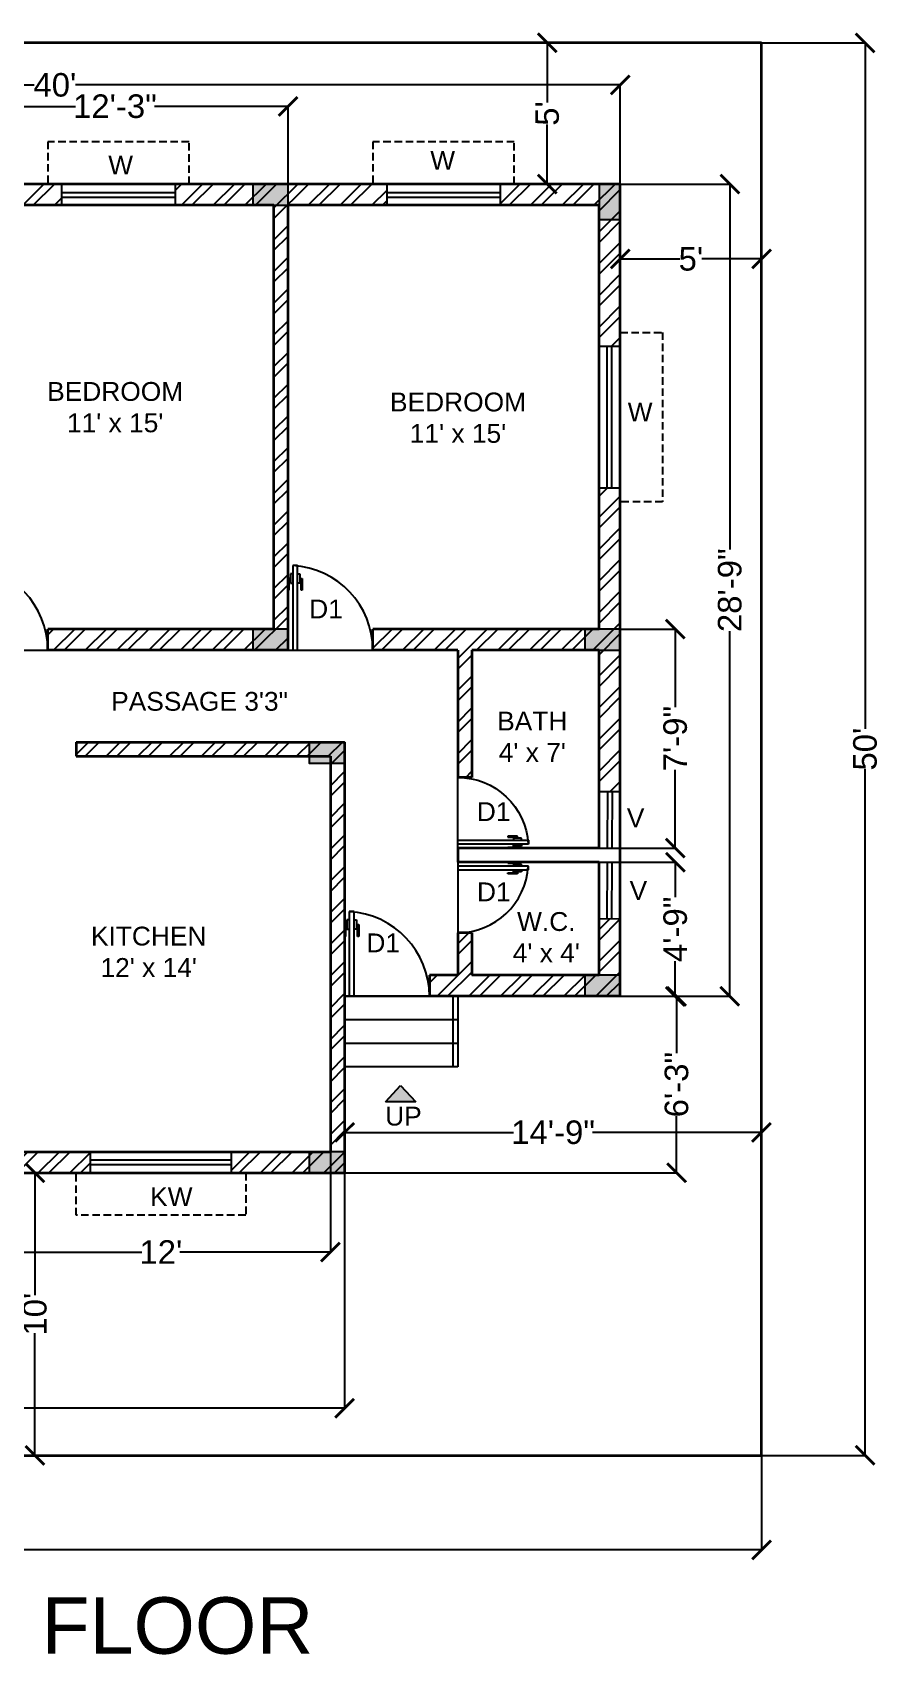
# Model space of a CAD drawing. Header units: inches. Extents: x -40 to 1928, y 303 to 1582.
# Drawn here: x 604 to 964, y 321 to 1010 of the extents above; entities that cross this region are included whole.
import ezdxf

# ---------------------------------------------------------------- set-up
doc = ezdxf.new("R2010")
doc.units = ezdxf.units.IN
doc.header["$PDMODE"] = 35
doc.linetypes.add('HIDDEN', pattern=[9.525, 6.35, -3.175])
doc.layers.add('1.WALL', color=7, linetype='Continuous', lineweight=35)
for name, color, linetype in [('12.DIMENSIONS', 8, 'Continuous'), ('2.DOOR', 152, 'Continuous'), ('3.WINDOWS', 4, 'Continuous'), ('4.CHAJJA', 6, 'HIDDEN'), ('5.HATCHING', 21, 'Continuous'), ('6.COLOUMN', 1, 'Continuous'), ('8.TEXT', 250, 'Continuous'), ('9.STAIRS', 161, 'Continuous')]:
    doc.layers.add(name, color=color, linetype=linetype)
doc.styles.get("Standard").update_dxf_attribs({"font": 'arial.ttf'})
doc.dimstyles.get("Standard").update_dxf_attribs({"dimtxt": 10, "dimasz": 8, "dimexe": 0.18, "dimexo": 0.0625, "dimgap": 0.09, "dimtad": 0, "dimzin": 0, "dimdsep": 46, "dimlunit": 4, "dimtxsty": 'Standard', "dimblk": 'ARCHTICK', "dimcen": 0.09, "dimadec": 0, "dimazin": 0, "dimtfac": 1, "dimtofl": 0, "dimtmove": 0, "dimatfit": 3, "dimfxl": 1, "dimtolj": 1, "dimtzin": 0, "dimarcsym": 0})

# ---------------------------------------------------------------- blocks, each defined once
blk = doc.blocks.new('WINDOWS')
at = {"layer": '3.WINDOWS', "color": 5}
for p, q in [((-24, 5.5), (24, 5.5)), ((-24, 3.5), (24, 3.5))]:
    blk.add_line(p, q, dxfattribs=at)
at = {"layer": '3.WINDOWS'}
blk.add_lwpolyline([(-24, 9), (24, 9), (24, 0), (-24, 0)], close=True, dxfattribs=at)
at = {"layer": '4.CHAJJA', "ltscale": 0.5}
blk.add_lwpolyline([(30, 9), (30, 27), (-30, 27), (-30, 9)], dxfattribs=at)
blk = doc.blocks.new('WINDOW 2')
at = {"layer": '3.WINDOWS', "color": 5}
for p, q in [((-30, 5.5), (30, 5.5)), ((-30, 3.5), (30, 3.5))]:
    blk.add_line(p, q, dxfattribs=at)
at = {"layer": '3.WINDOWS'}
blk.add_lwpolyline([(-30, 9), (30, 9), (30, 0), (-30, 0)], close=True, dxfattribs=at)
at = {"layer": '4.CHAJJA', "ltscale": 0.5}
blk.add_lwpolyline([(36, 9), (36, 27), (-36, 27), (-36, 9)], dxfattribs=at)
blk = doc.blocks.new('VENTILATOR')
at = {"layer": '3.WINDOWS'}
for p, q in [((-12, 0.07), (-11.95, 9.07)), ((12, -0.07), (12.05, 8.93))]:
    blk.add_line(p, q, dxfattribs=at)
at = {"layer": '3.WINDOWS', "color": 5}
for p, q in [((-11.98, 3.57), (12.02, 3.43)), ((-11.97, 5.57), (12.03, 5.43))]:
    blk.add_line(p, q, dxfattribs=at)
blk = doc.blocks.new('DOOR')
at = {"layer": '2.DOOR'}
for p, q in [((4, 36), (2, 36)), ((2, 36), (2, 0)), ((4, 0), (4, 36)), ((1, 30.48), (0, 30.48)), ((0, 30.48), (0, 25.48)), ((0.5, 25.48), (0.5, 30.03)), ((0.5, 30.03), (1, 30.03)), ((2, 32.48), (1, 32.48)), ((1, 32.48), (1, 28.48)), ((1, 28.48), (2, 28.48)), ((4, 32.48), (5, 32.48)), ((5, 28.48), (4, 28.48)), ((5, 32.48), (5, 28.48)), ((5, 30.48), (6, 30.48)), ((5.5, 30.03), (5, 30.03)), ((5.5, 25.48), (5.5, 30.03)), ((6, 30.48), (6, 25.48)), ((0, 25.48), (0.5, 25.48)), ((6, 25.48), (5.5, 25.48)), ((2, 0), (4, 0))]:
    blk.add_line(p, q, dxfattribs=at)
at = {"layer": '2.DOOR', "color": 4}
blk.add_line((0, 0), (36, 0), dxfattribs=at)
at = {"layer": '2.DOOR', "color": 3}
blk.add_arc((0, 0), 36, 0, 86.81526, dxfattribs=at)
blk = doc.blocks.new('_ArchTick')
at = {"color": 0, "linetype": 'ByBlock', "const_width": 0.15}
blk.add_lwpolyline([(-0.5, -0.5), (0.5, 0.5)], dxfattribs=at)
blk = doc.blocks.new('*D10')
at = {"layer": '12.DIMENSIONS', "color": 0, "lineweight": -2, "transparency": 16777216}
for p, q in [((193.43, 405.5), (193.43, 365.28)), ((913.43, 405.5), (913.43, 365.28)), ((193.43, 365.46), (544.83, 365.46)), ((913.43, 365.46), (562.04, 365.46))]:
    blk.add_line(p, q, dxfattribs=at)
at = {"layer": 'Defpoints', "color": 0, "transparency": 16777216}
for p in [(193.43, 405.56), (913.43, 405.56), (913.43, 365.46)]:
    blk.add_point(p, dxfattribs=at)
at = {"layer": '12.DIMENSIONS', "color": 0, "lineweight": -2, "transparency": 16777216, "xscale": 8, "yscale": 8, "zscale": 8, "rotation": 180}
blk.add_blockref('_ArchTick', (193.43, 365.46), dxfattribs=at)
at = {"layer": '12.DIMENSIONS', "color": 0, "lineweight": -2, "transparency": 16777216, "xscale": 8, "yscale": 8, "zscale": 8}
blk.add_blockref('_ArchTick', (913.43, 365.46), dxfattribs=at)
at = {"layer": '12.DIMENSIONS', "color": 0, "transparency": 16777216, "insert": (553.43, 365.46), "char_height": 10, "attachment_point": 5}
blk.add_mtext("\\A1;60'", dxfattribs=at)
blk = doc.blocks.new('*D11')
at = {"layer": '12.DIMENSIONS', "color": 0, "lineweight": -2, "transparency": 16777216}
for p, q in [((913.5, 1005.56), (957.56, 1005.56)), ((957.38, 1005.56), (957.38, 714.14)), ((957.38, 405.56), (957.38, 696.98)), ((913.5, 405.56), (957.56, 405.56))]:
    blk.add_line(p, q, dxfattribs=at)
at = {"layer": 'Defpoints', "color": 0, "transparency": 16777216}
for p in [(913.43, 1005.56), (913.43, 405.56), (957.38, 405.56)]:
    blk.add_point(p, dxfattribs=at)
at = {"layer": '12.DIMENSIONS', "color": 0, "lineweight": -2, "transparency": 16777216, "xscale": 8, "yscale": 8, "zscale": 8}
for p, rotation in [((957.38, 1005.56), 90), ((957.38, 405.56), 270)]:
    blk.add_blockref('_ArchTick', p, dxfattribs=dict(at, rotation=rotation))
at = {"layer": '12.DIMENSIONS', "color": 0, "transparency": 16777216, "insert": (957.38, 705.56), "char_height": 10, "attachment_point": 5, "rotation": 90}
blk.add_mtext("\\A1;50'", dxfattribs=at)
blk = doc.blocks.new('*D12')
at = {"layer": '12.DIMENSIONS', "color": 0, "lineweight": -2, "transparency": 16777216}
for p, q in [((853.43, 945.5), (853.43, 913.58)), ((913.43, 945.5), (913.43, 913.58)), ((853.43, 913.76), (878.74, 913.76)), ((913.43, 913.76), (888.12, 913.76))]:
    blk.add_line(p, q, dxfattribs=at)
at = {"layer": 'Defpoints', "color": 0, "transparency": 16777216}
for p in [(853.43, 945.56), (913.43, 945.56), (913.43, 913.76)]:
    blk.add_point(p, dxfattribs=at)
at = {"layer": '12.DIMENSIONS', "color": 0, "lineweight": -2, "transparency": 16777216, "xscale": 8, "yscale": 8, "zscale": 8, "rotation": 180}
blk.add_blockref('_ArchTick', (853.43, 913.76), dxfattribs=at)
at = {"layer": '12.DIMENSIONS', "color": 0, "lineweight": -2, "transparency": 16777216, "xscale": 8, "yscale": 8, "zscale": 8}
blk.add_blockref('_ArchTick', (913.43, 913.76), dxfattribs=at)
at = {"layer": '12.DIMENSIONS', "color": 0, "transparency": 16777216, "insert": (883.43, 913.76), "char_height": 10, "attachment_point": 5}
blk.add_mtext("\\A1;5'", dxfattribs=at)
blk = doc.blocks.new('*D13')
at = {"layer": '12.DIMENSIONS', "color": 0, "lineweight": -2, "transparency": 16777216}
for p, q in [((913.37, 1005.56), (822.27, 1005.56)), ((822.45, 1005.56), (822.45, 980.25)), ((822.45, 945.56), (822.45, 970.87)), ((808.5, 945.56), (822.63, 945.56))]:
    blk.add_line(p, q, dxfattribs=at)
at = {"layer": 'Defpoints', "color": 0, "transparency": 16777216}
for p in [(822.45, 1005.56), (913.43, 1005.56), (808.43, 945.56)]:
    blk.add_point(p, dxfattribs=at)
at = {"layer": '12.DIMENSIONS', "color": 0, "lineweight": -2, "transparency": 16777216, "xscale": 8, "yscale": 8, "zscale": 8}
for p, rotation in [((822.45, 1005.56), 90), ((822.45, 945.56), 270)]:
    blk.add_blockref('_ArchTick', p, dxfattribs=dict(at, rotation=rotation))
at = {"layer": '12.DIMENSIONS', "color": 0, "transparency": 16777216, "insert": (822.45, 975.56), "char_height": 10, "attachment_point": 5, "rotation": 90}
blk.add_mtext("\\A1;5'", dxfattribs=at)
blk = doc.blocks.new('*D16')
at = {"layer": '12.DIMENSIONS', "color": 0, "lineweight": -2, "transparency": 16777216}
for p, q in [((595.5, 525.56), (605.15, 525.56)), ((604.97, 525.56), (604.97, 473.66)), ((604.97, 405.56), (604.97, 457.45)), ((553.5, 405.56), (605.15, 405.56))]:
    blk.add_line(p, q, dxfattribs=at)
at = {"layer": 'Defpoints', "color": 0, "transparency": 16777216}
for p in [(595.43, 525.56), (553.43, 405.56), (604.97, 405.56)]:
    blk.add_point(p, dxfattribs=at)
at = {"layer": '12.DIMENSIONS', "color": 0, "lineweight": -2, "transparency": 16777216, "xscale": 8, "yscale": 8, "zscale": 8}
for p, rotation in [((604.97, 525.56), 90), ((604.97, 405.56), 270)]:
    blk.add_blockref('_ArchTick', p, dxfattribs=dict(at, rotation=rotation))
at = {"layer": '12.DIMENSIONS', "color": 0, "transparency": 16777216, "insert": (604.97, 465.56), "char_height": 10, "attachment_point": 5, "rotation": 90}
blk.add_mtext("\\A1;10'", dxfattribs=at)
blk = doc.blocks.new('*D17')
at = {"layer": '12.DIMENSIONS', "color": 0, "lineweight": -2, "transparency": 16777216}
for p, q in [((373.43, 945.62), (373.43, 987.84)), ((373.43, 987.66), (604.66, 987.66)), ((853.43, 987.66), (622.21, 987.66)), ((853.43, 945.62), (853.43, 987.84))]:
    blk.add_line(p, q, dxfattribs=at)
at = {"layer": 'Defpoints', "color": 0, "transparency": 16777216}
for p in [(853.43, 987.66), (373.43, 945.56), (853.43, 945.56)]:
    blk.add_point(p, dxfattribs=at)
at = {"layer": '12.DIMENSIONS', "color": 0, "lineweight": -2, "transparency": 16777216, "xscale": 8, "yscale": 8, "zscale": 8, "rotation": 180}
blk.add_blockref('_ArchTick', (373.43, 987.66), dxfattribs=at)
at = {"layer": '12.DIMENSIONS', "color": 0, "lineweight": -2, "transparency": 16777216, "xscale": 8, "yscale": 8, "zscale": 8}
blk.add_blockref('_ArchTick', (853.43, 987.66), dxfattribs=at)
at = {"layer": '12.DIMENSIONS', "color": 0, "transparency": 16777216, "insert": (613.43, 987.66), "char_height": 10, "attachment_point": 5}
blk.add_mtext("\\A1;40'", dxfattribs=at)
blk = doc.blocks.new('*D20')
at = {"layer": '12.DIMENSIONS', "color": 0, "lineweight": -2, "transparency": 16777216}
for p, q in [((853.5, 945.56), (900.14, 945.56)), ((899.96, 945.56), (899.96, 790.41)), ((899.96, 600.56), (899.96, 755.71)), ((853.5, 600.56), (900.14, 600.56))]:
    blk.add_line(p, q, dxfattribs=at)
at = {"layer": 'Defpoints', "color": 0, "transparency": 16777216}
for p in [(853.43, 945.56), (853.43, 600.56), (899.96, 600.56)]:
    blk.add_point(p, dxfattribs=at)
at = {"layer": '12.DIMENSIONS', "color": 0, "lineweight": -2, "transparency": 16777216, "xscale": 8, "yscale": 8, "zscale": 8}
for p, rotation in [((899.96, 945.56), 90), ((899.96, 600.56), 270)]:
    blk.add_blockref('_ArchTick', p, dxfattribs=dict(at, rotation=rotation))
at = {"layer": '12.DIMENSIONS', "color": 0, "transparency": 16777216, "insert": (899.96, 773.06), "char_height": 10, "attachment_point": 5, "rotation": 90}
blk.add_mtext('\\A1;28\'-9"', dxfattribs=at)
blk = doc.blocks.new('*D22')
at = {"layer": '12.DIMENSIONS', "color": 0, "lineweight": -2, "transparency": 16777216}
for p, q in [((565.43, 747.62), (565.43, 978.77)), ((565.43, 978.59), (622.14, 978.59)), ((712.43, 978.59), (655.73, 978.59)), ((712.43, 747.62), (712.43, 978.77))]:
    blk.add_line(p, q, dxfattribs=at)
at = {"layer": 'Defpoints', "color": 0, "transparency": 16777216}
for p in [(712.43, 978.59), (565.43, 747.56), (712.43, 747.56)]:
    blk.add_point(p, dxfattribs=at)
at = {"layer": '12.DIMENSIONS', "color": 0, "lineweight": -2, "transparency": 16777216, "xscale": 8, "yscale": 8, "zscale": 8, "rotation": 180}
blk.add_blockref('_ArchTick', (565.43, 978.59), dxfattribs=at)
at = {"layer": '12.DIMENSIONS', "color": 0, "lineweight": -2, "transparency": 16777216, "xscale": 8, "yscale": 8, "zscale": 8}
blk.add_blockref('_ArchTick', (712.43, 978.59), dxfattribs=at)
at = {"layer": '12.DIMENSIONS', "color": 0, "transparency": 16777216, "insert": (638.93, 978.59), "char_height": 10, "attachment_point": 5}
blk.add_mtext('\\A1;12\'-3"', dxfattribs=at)
blk = doc.blocks.new('*D23')
at = {"layer": '12.DIMENSIONS', "color": 0, "lineweight": -2, "transparency": 16777216}
for p, q in [((853.5, 756.56), (876.98, 756.56)), ((876.8, 756.56), (876.8, 723.38)), ((876.8, 663.53), (876.8, 696.7)), ((850, 663.53), (876.98, 663.53))]:
    blk.add_line(p, q, dxfattribs=at)
at = {"layer": 'Defpoints', "color": 0, "transparency": 16777216}
for p in [(853.43, 756.56), (849.93, 663.53), (876.8, 663.53)]:
    blk.add_point(p, dxfattribs=at)
at = {"layer": '12.DIMENSIONS', "color": 0, "lineweight": -2, "transparency": 16777216, "xscale": 8, "yscale": 8, "zscale": 8}
for p, rotation in [((876.8, 756.56), 90), ((876.8, 663.53), 270)]:
    blk.add_blockref('_ArchTick', p, dxfattribs=dict(at, rotation=rotation))
at = {"layer": '12.DIMENSIONS', "color": 0, "transparency": 16777216, "insert": (876.8, 710.04), "char_height": 10, "attachment_point": 5, "rotation": 90}
blk.add_mtext('\\A1;7\'-9"', dxfattribs=at)
blk = doc.blocks.new('*D24')
at = {"layer": '12.DIMENSIONS', "color": 0, "lineweight": -2, "transparency": 16777216}
for p, q in [((853.5, 657.51), (877, 657.51)), ((876.82, 657.51), (876.82, 642.62)), ((876.82, 600.56), (876.82, 615.45)), ((853.5, 600.56), (877, 600.56))]:
    blk.add_line(p, q, dxfattribs=at)
at = {"layer": 'Defpoints', "color": 0, "transparency": 16777216}
for p in [(853.43, 657.51), (853.43, 600.56), (876.82, 600.56)]:
    blk.add_point(p, dxfattribs=at)
at = {"layer": '12.DIMENSIONS', "color": 0, "lineweight": -2, "transparency": 16777216, "xscale": 8, "yscale": 8, "zscale": 8}
for p, rotation in [((876.82, 657.51), 90), ((876.82, 600.56), 270)]:
    blk.add_blockref('_ArchTick', p, dxfattribs=dict(at, rotation=rotation))
at = {"layer": '12.DIMENSIONS', "color": 0, "transparency": 16777216, "insert": (876.82, 629.03), "char_height": 10, "attachment_point": 5, "rotation": 90}
blk.add_mtext('\\A1;4\'-9"', dxfattribs=at)
blk = doc.blocks.new('*D25')
at = {"layer": '12.DIMENSIONS', "color": 0, "lineweight": -2, "transparency": 16777216}
for p, q in [((253.43, 525.5), (253.43, 425.42)), ((736.43, 525.5), (736.43, 425.42)), ((253.43, 425.6), (477.47, 425.6)), ((736.43, 425.6), (512.4, 425.6))]:
    blk.add_line(p, q, dxfattribs=at)
at = {"layer": 'Defpoints', "color": 0, "transparency": 16777216}
for p in [(253.43, 525.56), (736.43, 525.56), (736.43, 425.6)]:
    blk.add_point(p, dxfattribs=at)
at = {"layer": '12.DIMENSIONS', "color": 0, "lineweight": -2, "transparency": 16777216, "xscale": 8, "yscale": 8, "zscale": 8, "rotation": 180}
blk.add_blockref('_ArchTick', (253.43, 425.6), dxfattribs=at)
at = {"layer": '12.DIMENSIONS', "color": 0, "lineweight": -2, "transparency": 16777216, "xscale": 8, "yscale": 8, "zscale": 8}
blk.add_blockref('_ArchTick', (736.43, 425.6), dxfattribs=at)
at = {"layer": '12.DIMENSIONS', "color": 0, "transparency": 16777216, "insert": (494.93, 425.6), "char_height": 10, "attachment_point": 5}
blk.add_mtext('\\A1;40\'-3"', dxfattribs=at)
blk = doc.blocks.new('*D26')
at = {"layer": '12.DIMENSIONS', "color": 0, "lineweight": -2, "transparency": 16777216}
for p, q in [((736.5, 600.56), (877.55, 600.56)), ((877.37, 600.56), (877.37, 576.47)), ((877.37, 525.56), (877.37, 549.65)), ((736.5, 525.56), (877.55, 525.56))]:
    blk.add_line(p, q, dxfattribs=at)
at = {"layer": 'Defpoints', "color": 0, "transparency": 16777216}
for p in [(736.43, 600.56), (736.43, 525.56), (877.37, 525.56)]:
    blk.add_point(p, dxfattribs=at)
at = {"layer": '12.DIMENSIONS', "color": 0, "lineweight": -2, "transparency": 16777216, "xscale": 8, "yscale": 8, "zscale": 8}
for p, rotation in [((877.37, 600.56), 90), ((877.37, 525.56), 270)]:
    blk.add_blockref('_ArchTick', p, dxfattribs=dict(at, rotation=rotation))
at = {"layer": '12.DIMENSIONS', "color": 0, "transparency": 16777216, "insert": (877.37, 563.06), "char_height": 10, "attachment_point": 5, "rotation": 90}
blk.add_mtext('\\A1;6\'-3"', dxfattribs=at)
blk = doc.blocks.new('*D28')
at = {"layer": '12.DIMENSIONS', "color": 0, "lineweight": -2, "transparency": 16777216}
for p, q in [((586.43, 534.5), (586.43, 491.77)), ((730.43, 534.5), (730.43, 491.77)), ((586.43, 491.95), (650.33, 491.95)), ((730.43, 491.95), (666.54, 491.95))]:
    blk.add_line(p, q, dxfattribs=at)
at = {"layer": 'Defpoints', "color": 0, "transparency": 16777216}
for p in [(586.43, 534.56), (730.43, 534.56), (730.43, 491.95)]:
    blk.add_point(p, dxfattribs=at)
at = {"layer": '12.DIMENSIONS', "color": 0, "lineweight": -2, "transparency": 16777216, "xscale": 8, "yscale": 8, "zscale": 8, "rotation": 180}
blk.add_blockref('_ArchTick', (586.43, 491.95), dxfattribs=at)
at = {"layer": '12.DIMENSIONS', "color": 0, "lineweight": -2, "transparency": 16777216, "xscale": 8, "yscale": 8, "zscale": 8}
blk.add_blockref('_ArchTick', (730.43, 491.95), dxfattribs=at)
at = {"layer": '12.DIMENSIONS', "color": 0, "transparency": 16777216, "insert": (658.43, 491.95), "char_height": 10, "attachment_point": 5}
blk.add_mtext("\\A1;12'", dxfattribs=at)
blk = doc.blocks.new('*D36')
at = {"layer": '12.DIMENSIONS', "color": 0, "lineweight": -2, "transparency": 16777216}
for p, q in [((736.43, 570.5), (736.43, 542.58)), ((913.43, 570.5), (913.43, 542.58)), ((736.43, 542.76), (808.14, 542.76)), ((913.43, 542.76), (841.73, 542.76))]:
    blk.add_line(p, q, dxfattribs=at)
at = {"layer": 'Defpoints', "color": 0, "transparency": 16777216}
for p in [(736.43, 570.56), (913.43, 570.56), (913.43, 542.76)]:
    blk.add_point(p, dxfattribs=at)
at = {"layer": '12.DIMENSIONS', "color": 0, "lineweight": -2, "transparency": 16777216, "xscale": 8, "yscale": 8, "zscale": 8, "rotation": 180}
blk.add_blockref('_ArchTick', (736.43, 542.76), dxfattribs=at)
at = {"layer": '12.DIMENSIONS', "color": 0, "lineweight": -2, "transparency": 16777216, "xscale": 8, "yscale": 8, "zscale": 8}
blk.add_blockref('_ArchTick', (913.43, 542.76), dxfattribs=at)
at = {"layer": '12.DIMENSIONS', "color": 0, "transparency": 16777216, "insert": (824.93, 542.76), "char_height": 10, "attachment_point": 5}
blk.add_mtext('\\A1;14\'-9"', dxfattribs=at)

msp = doc.modelspace()

# ---------------------------------------------------------------- hatches: boundary and pattern name
at = {"layer": '5.HATCHING'}
h = msp.add_hatch(dxfattribs=at)
h.set_pattern_fill('ANSI32', color=256)
h.paths.add_polyline_path([(424.433, 945.56), (373.433, 945.56), (373.433, 876.56), (382.433, 876.56), (382.433, 936.56), (424.433, 936.56)])
h.paths.add_polyline_path([(532.486, 945.56), (472.433, 945.56), (472.433, 936.56), (514.433, 936.56), (514.433, 747.56), (520.433, 747.56), (520.433, 846.56), (538.433, 846.56), (538.433, 852.56), (520.433, 852.56), (520.433, 936.56), (532.433, 936.56)])
h.paths.add_polyline_path([(616.433, 945.56), (556.486, 945.56), (556.433, 936.56), (568.433, 936.56), (568.433, 747.56), (574.433, 747.56), (574.433, 936.56), (616.433, 936.56)])
h.paths.add_polyline_path([(754.433, 945.56), (664.433, 945.56), (664.433, 936.56), (706.433, 936.56), (706.433, 756.56), (610.433, 756.56), (610.433, 747.56), (712.433, 747.56), (712.433, 936.56), (754.433, 936.56)])
h.paths.add_polyline_path([(853.433, 945.56), (802.433, 945.56), (802.433, 936.56), (844.433, 936.56), (844.433, 876.56), (853.433, 876.56)])
h.paths.add_polyline_path([(853.433, 816.56), (844.433, 816.56), (844.433, 756.56), (748.433, 756.56), (748.433, 747.56), (784.433, 747.56), (784.433, 693.56), (790.433, 693.56), (790.433, 747.56), (844.433, 747.56), (844.433, 687.56), (853.433, 687.507)])
h.paths.add_polyline_path([(853.433, 633.506), (844.433, 633.559), (844.433, 609.56), (790.433, 609.56), (790.433, 627.56), (784.433, 627.56), (784.433, 609.56), (772.433, 609.56), (772.433, 600.56), (853.433, 600.56)])
h.paths.add_polyline_path([(736.433, 600.56), (736.433, 609.56), (736.433, 708.56), (622.433, 708.56), (622.433, 702.56), (730.433, 702.56), (730.433, 534.56), (688.433, 534.56), (688.433, 525.56), (736.433, 525.56)])
h.paths.add_polyline_path([(436.433, 534.56), (406.488, 534.56), (406.488, 525.56), (436.433, 525.56)])
h.paths.add_polyline_path([(382.488, 534.56), (358.488, 534.56), (358.488, 525.56), (382.488, 525.56)])
h.paths.add_polyline_path([(286.488, 534.56), (262.433, 534.56), (262.433, 605.06), (253.433, 605.06), (253.433, 525.56), (286.488, 525.56)])
h.paths.add_polyline_path([(334.488, 534.56), (310.488, 534.56), (310.488, 525.56), (334.488, 525.56)])
h.paths.add_polyline_path([(262.433, 747.56), (296.822, 747.56), (296.822, 756.56), (253.433, 756.56), (253.433, 677.06), (262.433, 677.06)])
h.paths.add_polyline_path([(478.433, 756.56), (382.433, 756.56), (382.433, 816.56), (373.433, 816.56), (373.433, 756.56), (344.822, 756.56), (344.822, 747.56), (478.433, 747.56)])
h.paths.add_polyline_path([(517.433, 525.56), (517.433, 534.56), (502.433, 534.56), (502.433, 708.56), (496.433, 708.56), (496.433, 525.56)])
h.paths.add_polyline_path([(565.433, 534.56), (565.433, 525.56), (628.433, 525.56), (628.433, 534.56), (586.433, 534.56), (586.433, 708.56), (580.433, 708.56), (580.433, 534.56)])
at = {"layer": '6.COLOUMN'}
h = msp.add_hatch(color=256, dxfattribs=at)
h.dxf.hatch_style = 1
h.paths.add_polyline_path([(712.433, 936.56), (712.433, 945.56), (697.433, 945.56), (697.433, 936.56)])
h = msp.add_hatch(color=256, dxfattribs=at)
h.dxf.hatch_style = 1
h.paths.add_polyline_path([(853.433, 945.56), (844.433, 945.56), (844.433, 930.56), (853.433, 930.56)])
h = msp.add_hatch(color=256, dxfattribs=at)
h.dxf.hatch_style = 1
h.paths.add_polyline_path([(712.433, 747.56), (712.433, 756.56), (697.433, 756.56), (697.433, 747.56)])
h = msp.add_hatch(color=256, dxfattribs=at)
h.dxf.hatch_style = 1
h.paths.add_polyline_path([(853.433, 747.56), (853.433, 756.56), (838.433, 756.56), (838.433, 747.56)])
h = msp.add_hatch(color=256, dxfattribs=at)
h.dxf.hatch_style = 1
h.paths.add_polyline_path([(736.433, 699.56), (736.433, 708.56), (721.433, 708.56), (721.433, 699.56)])
h = msp.add_hatch(color=256, dxfattribs=at)
h.dxf.hatch_style = 1
h.paths.add_polyline_path([(853.433, 600.56), (853.433, 609.56), (838.433, 609.56), (838.433, 600.56)])
h = msp.add_hatch(color=256, dxfattribs=at)
h.dxf.hatch_style = 1
h.paths.add_polyline_path([(736.433, 525.56), (736.433, 534.56), (721.433, 534.56), (721.433, 525.56)])
at = {"layer": '8.TEXT'}
h = msp.add_hatch(color=1, dxfattribs=at)
h.dxf.hatch_style = 1
h.paths.add_polyline_path([(766.645, 555.76), (760.19, 562.65), (753.734, 555.76)])

# ---------------------------------------------------------------- linework, layer by layer
at = {"layer": '1.WALL', "color": 1}
for p, q in [((913.433, 1005.56), (193.433, 1005.56)), ((913.433, 405.56), (913.433, 1005.56)), ((193.433, 405.56), (913.433, 405.56))]:
    msp.add_line(p, q, dxfattribs=at)
at = {"layer": '1.WALL'}
for p, q in [((853.433, 945.56), (373.433, 945.56)), ((853.433, 600.56), (853.433, 945.56)), ((706.433, 936.56), (574.433, 936.56)), ((706.433, 756.56), (706.433, 936.56)), ((844.433, 936.56), (712.433, 936.56)), ((712.433, 747.56), (712.433, 936.56)), ((844.433, 756.56), (844.433, 936.56)), ((610.433, 747.56), (610.433, 756.56)), ((706.433, 756.56), (610.433, 756.56)), ((844.433, 756.56), (748.433, 756.56)), ((748.433, 747.56), (748.433, 756.56)), ((712.433, 747.56), (610.433, 747.56)), ((784.433, 747.56), (748.433, 747.56)), ((784.433, 747.56), (784.433, 693.56)), ((844.433, 747.56), (790.433, 747.56)), ((790.433, 747.56), (790.433, 693.56)), ((844.433, 663.56), (844.433, 747.56)), ((622.433, 708.56), (622.433, 702.56)), ((622.433, 708.56), (736.433, 708.56)), ((736.433, 708.56), (736.433, 609.56)), ((622.433, 702.56), (730.433, 702.56)), ((730.433, 702.56), (730.433, 534.56)), ((790.433, 693.56), (784.433, 693.56)), ((844.433, 663.56), (784.433, 663.56)), ((784.433, 663.56), (784.433, 657.56)), ((844.433, 657.56), (784.433, 657.56)), ((844.433, 609.56), (844.433, 657.56)), ((790.433, 627.56), (784.433, 627.56)), ((784.433, 627.56), (784.433, 609.56)), ((790.433, 627.56), (790.433, 609.56)), ((736.433, 609.56), (736.433, 600.56)), ((784.433, 609.56), (772.433, 609.56)), ((772.433, 609.56), (772.433, 600.56)), ((844.433, 609.56), (790.433, 609.56)), ((736.433, 600.56), (736.433, 525.56)), ((853.433, 600.56), (772.433, 600.56)), ((586.433, 534.56), (730.433, 534.56)), ((496.433, 525.56), (736.433, 525.56))]:
    msp.add_line(p, q, dxfattribs=at)
at = {"layer": '6.COLOUMN'}
for points in [[(712.433, 936.56), (712.433, 945.56), (697.433, 945.56), (697.433, 936.56)], [(844.433, 930.56), (853.433, 930.56), (853.433, 945.56), (844.433, 945.56)], [(712.433, 747.56), (712.433, 756.56), (697.433, 756.56), (697.433, 747.56)], [(853.433, 747.56), (853.433, 756.56), (838.433, 756.56), (838.433, 747.56)], [(736.433, 699.56), (736.433, 708.56), (721.433, 708.56), (721.433, 699.56)], [(853.433, 600.56), (853.433, 609.56), (838.433, 609.56), (838.433, 600.56)], [(736.433, 525.56), (736.433, 534.56), (721.433, 534.56), (721.433, 525.56)]]:
    msp.add_lwpolyline(points, close=True, dxfattribs=at)
at = {"layer": '8.TEXT', "color": 1}
for p, q in [((753.734, 555.76), (760.19, 562.65)), ((760.19, 562.65), (766.645, 555.76)), ((766.645, 555.76), (753.734, 555.76))]:
    msp.add_line(p, q, dxfattribs=at)
at = {"layer": '9.STAIRS'}
for p, q in [((772.433, 600.56), (736.433, 600.56)), ((784.433, 600.56), (784.433, 570.56)), ((784.433, 590.56), (736.433, 590.56)), ((784.433, 580.56), (736.433, 580.56)), ((784.433, 570.56), (736.433, 570.56))]:
    msp.add_line(p, q, dxfattribs=at)
at = {"layer": '9.STAIRS', "color": 6}
msp.add_line((782.433, 600.56), (782.433, 570.56), dxfattribs=at)

# ---------------------------------------------------------------- block references
at = {"layer": '2.DOOR'}
for p in [(574.433, 747.56), (712.433, 747.56), (736.433, 600.56)]:
    msp.add_blockref('DOOR', p, dxfattribs=at)
at = {"layer": '2.DOOR', "rotation": 270}
for p, xscale, yscale, zscale in [((784.433, 663.56), -0.8333333333333302, 0.8333333333333302, 0.8333333333333302), ((784.433, 657.56), 0.8333333333333334, 0.8333333333333334, 0.8333333333333334)]:
    msp.add_blockref('DOOR', p, dxfattribs=dict(at, xscale=xscale, yscale=yscale, zscale=zscale))
at = {"layer": '3.WINDOWS', "rotation": 270}
for p in [(844.504, 675.559), (844.362, 645.56)]:
    msp.add_blockref('VENTILATOR', p, dxfattribs=at)
at = {"layer": '4.CHAJJA'}
for p in [(640.433, 936.56), (778.433, 936.56)]:
    msp.add_blockref('WINDOWS', p, dxfattribs=at)
at = {"layer": '4.CHAJJA', "xscale": -1}
for p, rotation in [((844.433, 846.56), 270), ((658.433, 534.56), 180)]:
    msp.add_blockref('WINDOW 2', p, dxfattribs=dict(at, rotation=rotation))

# ---------------------------------------------------------------- texts
at = {"layer": '1.WALL', "color": 4, "insert": (449.399, 345.306), "char_height": 24, "attachment_point": 1}
msp.add_mtext_dynamic_manual_height_columns('GROUND FLOOR', width=326.97666, gutter_width=12.5, heights=[0], dxfattribs=at)
at = {"layer": '8.TEXT', "char_height": 8, "attachment_point": 1}
for s, width, heights, insert in [('W', 28.3583, [8.283], (772.793, 959.688)), ('W', 28.3583, [8.283], (636.09, 957.706)), ("\\pxqc;BEDROOM\\P11' x 15'", 81.46033, [0], (598.299, 861.492)), ("\\pxqc;BEDROOM\\P11' x 15'", 81.46033, [0], (743.842, 857.007)), ('W', 28.3583, [8.283], (856.614, 852.785)), ('D1', 15.94992, [0], (721.406, 769.098)), ('\\pxqc;PASSAGE 3\'3"', 81.46033, [0], (634.133, 729.862)), ("\\pxqc;BATH\\P4' x 7'", 81.46033, [0], (775.379, 721.48)), ('D1', 15.94992, [0], (792.572, 683.021)), ('V', 28.3583, [8.283], (856.247, 680.378)), ('D1', 15.94992, [0], (792.617, 648.931)), ('V', 28.3583, [8.283], (857.419, 649.543)), ("\\pxqc;W.C.\\P4' x 4'", 81.46033, [0], (781.333, 636.334)), ("\\pxqc;KITCHEN\\P12' x 14'", 81.46033, [0], (612.537, 630.144)), ('D1', 15.94992, [0], (745.674, 627.263)), ('UP', 13.55595, [0], (753.65, 553.671)), ('KW', 28.3583, [8.283], (653.878, 519.447))]:
    msp.add_mtext_dynamic_manual_height_columns(s, width=width, gutter_width=12.5, heights=heights, dxfattribs=dict(at, insert=insert))

# ---------------------------------------------------------------- dimensions: what is measured, and where the dimension line sits
at = {"layer": '12.DIMENSIONS'}
for base, p1, p2, picture, middle in [((822.448, 1005.56), (808.433, 945.56), (913.433, 1005.56), '*D13', (822.448, 975.56)), ((957.382, 405.56), (913.433, 1005.56), (913.433, 405.56), '*D11', (957.382, 705.56)), ((899.962, 600.56), (853.433, 945.56), (853.433, 600.56), '*D20', (899.962, 773.06)), ((876.796, 663.527), (853.433, 756.56), (849.933, 663.527), '*D23', (876.796, 710.043)), ((876.819, 600.56), (853.433, 657.506), (853.433, 600.56), '*D24', (876.819, 629.033)), ((877.374, 525.56), (736.433, 600.56), (736.433, 525.56), '*D26', (877.374, 563.06)), ((604.973, 405.56), (595.433, 525.56), (553.433, 405.56), '*D16', (604.973, 465.56))]:
    dim = msp.add_linear_dim(base=base, p1=p1, p2=p2, angle=90, dimstyle='Standard', dxfattribs=at)
    dim.commit()
    dim.dimension.update_dxf_attribs({"geometry": picture, "text_midpoint": middle})
for base, p1, p2, picture, middle in [((853.433, 987.662), (373.433, 945.56), (853.433, 945.56), '*D17', (613.433, 987.662)), ((712.433, 978.59), (565.433, 747.56), (712.433, 747.56), '*D22', (638.933, 978.59)), ((913.433, 913.758), (853.433, 945.56), (913.433, 945.56), '*D12', (883.433, 913.758)), ((730.433, 491.952), (586.433, 534.56), (730.433, 534.56), '*D28', (658.433, 491.952)), ((736.433, 425.602), (253.433, 525.56), (736.433, 525.56), '*D25', (494.933, 425.602)), ((913.433, 365.461), (193.433, 405.56), (913.433, 405.56), '*D10', (553.433, 365.461))]:
    dim = msp.add_linear_dim(base=base, p1=p1, p2=p2, dimstyle='Standard', dxfattribs=at)
    dim.commit()
    dim.dimension.update_dxf_attribs({"geometry": picture, "text_midpoint": middle})
dim = msp.add_linear_dim(base=(913.433, 542.756), p1=(736.433, 570.56), p2=(913.433, 570.56), dimstyle='Standard', dxfattribs=at)
dim.commit()
dim.dimension.update_dxf_attribs({"geometry": '*D36', "text_midpoint": (824.933, 542.756), "dimtype": 160})

doc.saveas('drawing.dxf')
